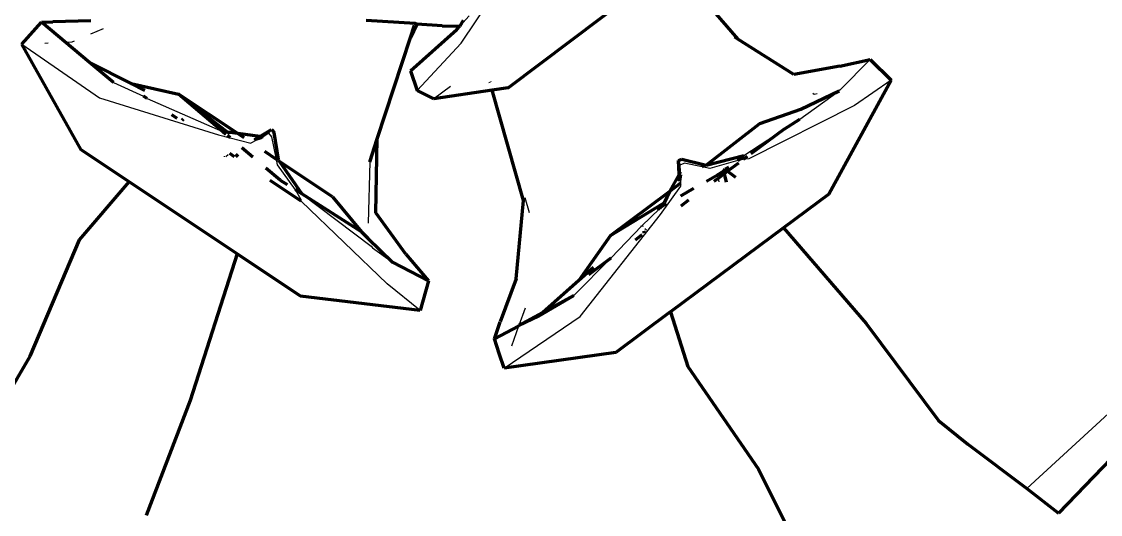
# Model space of a CAD drawing. Header units: millimetres. Extents: x 4307 to 31003, y 2809 to 20009.
# Drawn here: x 11007.7 to 11058.8, y 12855 to 12878.4 of the extents above; entities that cross this region are included whole.
import ezdxf

# ---------------------------------------------------------------- set-up
doc = ezdxf.new("R2010")
doc.units = ezdxf.units.MM
doc.layers.add('ProfileEdges', color=7, linetype='Continuous')

msp = doc.modelspace()

# ---------------------------------------------------------------- linework, layer by layer
for p, q in [((11038.354, 12881.365), (11041.502, 12877.665)), ((11028.521, 12877.389), (11030.829, 12880.823)), ((11028.466, 12878.19), (11028.901, 12878.675)), ((11011.565, 12878.062), (11010.963, 12877.808)), ((11026.355, 12878.322), (11026.314, 12878.242)), ((11027.5, 12878.257), (11027.62, 12878.204)), ((11010.188, 12877.482), (11010.068, 12877.431)), ((11007.697, 12877.339), (11011.38, 12874.788)), ((11008.955, 12877.386), (11008.798, 12877.379)), ((11010.068, 12877.431), (11009.89, 12877.424)), ((11028.521, 12877.389), (11026.445, 12875.15)), ((11047.913, 12876.614), (11046.495, 12875.175)), ((11012.055, 12875.516), (11013.471, 12874.879)), ((11048.908, 12875.626), (11047.174, 12874.436)), ((11028.023, 12875.334), (11027.229, 12874.754)), ((11044.576, 12873.79), (11046.446, 12875.126)), ((11045.192, 12875.012), (11045.258, 12874.97)), ((11045.258, 12874.97), (11045.405, 12874.994)), ((11046.464, 12875.17), (11046.446, 12875.126)), ((11046.464, 12875.17), (11046.495, 12875.175)), ((11011.38, 12874.788), (11017.018, 12873.036)), ((11013.651, 12874.759), (11017.217, 12873.194)), ((11047.174, 12874.436), (11042.163, 12871.909)), ((11017.018, 12873.036), (11017.582, 12872.893)), ((11017.582, 12872.893), (11018.554, 12872.647)), ((11019.026, 12872.906), (11018.554, 12872.647)), ((11019.408, 12873.114), (11019.138, 12872.943)), ((11019.408, 12873.114), (11019.538, 12873.288)), ((11019.555, 12872.954), (11019.408, 12873.114)), ((11019.775, 12871.877), (11019.555, 12872.954)), ((11041.932, 12872.062), (11043.838, 12873.311)), ((11017.31, 12871.993), (11017.312, 12872.025)), ((11017.379, 12872.01), (11017.489, 12872.114)), ((11019.826, 12871.626), (11019.775, 12871.877)), ((11038.825, 12871.832), (11038.912, 12871.624)), ((11041.637, 12871.831), (11040.316, 12871.452)), ((11041.902, 12871.87), (11041.637, 12871.831)), ((11042.163, 12871.909), (11041.902, 12871.87)), ((11020.676, 12870.429), (11019.826, 12871.626)), ((11024.192, 12871.764), (11024.125, 12868.861)), ((11038.912, 12871.624), (11039.105, 12871.706)), ((11038.921, 12871.28), (11038.912, 12871.624)), ((11039.959, 12871.527), (11039.105, 12871.706)), ((11040.316, 12871.452), (11039.959, 12871.527)), ((11038.925, 12871.156), (11038.921, 12871.28)), ((11038.935, 12870.76), (11038.925, 12871.156)), ((11040.72, 12870.991), (11040.68, 12871.149)), ((11040.765, 12870.814), (11040.72, 12870.991)), ((11020.941, 12869.957), (11020.676, 12870.429)), ((11037.978, 12869.26), (11038.94, 12870.605)), ((11038.94, 12870.605), (11038.935, 12870.76)), ((11020.94, 12869.896), (11020.941, 12869.957)), ((11025.028, 12865.977), (11020.94, 12869.896)), ((11020.97, 12870.243), (11024.266, 12867.763)), ((11031.544, 12870.07), (11031.745, 12869.358)), ((11034.175, 12864.43), (11037.978, 12869.26)), ((11037.086, 12868.734), (11037.934, 12869.536)), ((11035.625, 12867.2), (11037.086, 12868.734)), ((11037.306, 12868.524), (11037.238, 12868.582)), ((11024.11, 12868.213), (11024.109, 12868.15)), ((11024.266, 12867.763), (11024.318, 12867.689)), ((11024.318, 12867.689), (11025.281, 12866.999)), ((11033.865, 12865.419), (11035.625, 12867.2)), ((11026.586, 12864.707), (11025.028, 12865.977)), ((11031.562, 12864.822), (11031.266, 12864.01)), ((11030.562, 12861.987), (11034.175, 12864.43)), ((11039.267, 12862.056), (11038.422, 12864.629)), ((11031.249, 12863.964), (11030.909, 12863.028)), ((11055.341, 12856.275), (11060.687, 12861.195)), ((11051.148, 12859.501), (11055.341, 12856.275))]:
    msp.add_line(p, q)
at = {"layer": 'ProfileEdges', "lineweight": 211}
for p, q in [((11038.354, 12881.365), (11041.642, 12877.577)), ((11030.762, 12875.266), (11036.746, 12879.783)), ((11007.697, 12877.339), (11008.63, 12878.388)), ((11008.63, 12878.388), (11009.171, 12878.395)), ((11010.91, 12876.476), (11008.63, 12878.388)), ((11010.975, 12878.444), (11009.171, 12878.395)), ((11026.355, 12878.322), (11024.022, 12878.455)), ((11026.433, 12878.287), (11026.12, 12877.65)), ((11026.12, 12877.65), (11026.314, 12878.242)), ((11026.132, 12876.078), (11028.326, 12878.035)), ((11026.433, 12878.287), (11026.355, 12878.322)), ((11026.447, 12878.317), (11026.433, 12878.287)), ((11027.62, 12878.204), (11026.433, 12878.287)), ((11027.62, 12878.204), (11028.466, 12878.19)), ((11028.326, 12878.035), (11028.466, 12878.19)), ((11028.627, 12878.457), (11028.466, 12878.19)), ((11024.539, 12872.849), (11026.12, 12877.65)), ((11041.642, 12877.577), (11041.502, 12877.665)), ((11044.3, 12875.907), (11041.642, 12877.577)), ((11010.514, 12872.332), (11007.697, 12877.339)), ((11012.055, 12875.516), (11010.91, 12876.476)), ((11012.883, 12875.473), (11010.91, 12876.476)), ((11046.475, 12876.303), (11047.913, 12876.614)), ((11047.913, 12876.614), (11048.908, 12875.626)), ((11026.132, 12876.078), (11026.445, 12875.15)), ((11046.475, 12876.303), (11044.3, 12875.907)), ((11012.883, 12875.473), (11015.122, 12874.973)), ((11013.535, 12875.142), (11012.883, 12875.473)), ((11029.902, 12875.521), (11029.894, 12875.551)), ((11048.908, 12875.626), (11045.951, 12870.228)), ((11017.937, 12873.1), (11015.122, 12874.973)), ((11017.217, 12873.194), (11015.122, 12874.973)), ((11015.122, 12874.973), (11017.456, 12873.163)), ((11027.229, 12874.754), (11026.445, 12875.15)), ((11030.005, 12875.156), (11027.229, 12874.754)), ((11030.762, 12875.266), (11030.005, 12875.156)), ((11031.478, 12869.928), (11030.005, 12875.156)), ((11044.631, 12874.254), (11046.446, 12875.126)), ((11013.651, 12874.759), (11013.471, 12874.879)), ((11015.065, 12873.816), (11014.812, 12873.984)), ((11042.693, 12873.576), (11044.631, 12874.254)), ((11015.345, 12873.783), (11015.282, 12873.729)), ((11040.135, 12871.606), (11042.693, 12873.576)), ((11043.838, 12873.311), (11044.576, 12873.79)), ((11017.38, 12873.064), (11017.217, 12873.194)), ((11017.456, 12873.163), (11017.217, 12873.194)), ((11017.582, 12872.893), (11017.447, 12873.008)), ((11017.456, 12873.163), (11017.539, 12873.099)), ((11017.937, 12873.1), (11017.456, 12873.163)), ((11018.24, 12872.898), (11017.937, 12873.1)), ((11018.989, 12872.962), (11017.937, 12873.1)), ((11018.725, 12872.805), (11018.989, 12872.962)), ((11019.026, 12872.906), (11018.725, 12872.805)), ((11018.989, 12872.962), (11019.538, 12873.288)), ((11019.103, 12872.948), (11018.989, 12872.962)), ((11019.103, 12872.948), (11019.026, 12872.906)), ((11019.138, 12872.943), (11019.103, 12872.948)), ((11019.538, 12873.288), (11019.656, 12873.147)), ((11019.869, 12871.871), (11019.656, 12873.147)), ((11024.192, 12871.764), (11024.539, 12872.849)), ((11024.482, 12869.349), (11024.539, 12872.849)), ((11043.838, 12873.311), (11042.259, 12872.136)), ((11012.786, 12870.816), (11010.514, 12872.332)), ((11018.658, 12871.984), (11018.126, 12872.433)), ((11017.784, 12872.002), (11017.561, 12872.15)), ((11017.937, 12872.108), (11017.826, 12872.001)), ((11019.775, 12871.877), (11019.223, 12872.244)), ((11019.86, 12871.82), (11019.775, 12871.877)), ((11019.869, 12871.871), (11019.86, 12871.82)), ((11019.86, 12871.82), (11019.919, 12871.781)), ((11038.825, 12871.832), (11038.991, 12871.892)), ((11038.864, 12871.18), (11038.825, 12871.832)), ((11038.991, 12871.892), (11040.082, 12871.619)), ((11040.135, 12871.606), (11041.932, 12872.062)), ((11041.637, 12871.831), (11041.932, 12872.062)), ((11042.088, 12872.009), (11041.902, 12871.87)), ((11019.941, 12870.898), (11019.272, 12871.464)), ((11022.435, 12870.107), (11019.919, 12871.781)), ((11019.919, 12871.781), (11020.97, 12870.243)), ((11039.959, 12871.527), (11040.082, 12871.619)), ((11040.082, 12871.619), (11040.135, 12871.606)), ((11040.68, 12871.149), (11040.971, 12871.315)), ((11040.971, 12871.315), (11041.042, 12871.408)), ((11040.971, 12871.315), (11040.998, 12871.198)), ((11041.159, 12871.317), (11040.998, 12871.198)), ((11041.042, 12871.408), (11041.221, 12871.508)), ((11041.042, 12871.408), (11041.159, 12871.317)), ((11041.674, 12871.701), (11041.159, 12871.317)), ((11041.159, 12871.317), (11041.527, 12871.034)), ((11010.429, 12868.06), (11012.786, 12870.816)), ((11017.904, 12867.399), (11012.786, 12870.816)), ((11020.94, 12869.896), (11019.475, 12870.873)), ((11019.941, 12870.898), (11020.277, 12870.683)), ((11038.864, 12871.18), (11038.4, 12870.359)), ((11038.921, 12871.28), (11038.864, 12871.18)), ((11038.884, 12870.849), (11038.864, 12871.18)), ((11038.925, 12871.156), (11038.884, 12870.849)), ((11040.151, 12870.846), (11040.68, 12871.149)), ((11040.72, 12870.991), (11040.501, 12870.828)), ((11040.998, 12871.198), (11040.72, 12870.991)), ((11040.998, 12871.198), (11041.091, 12870.797)), ((11020.97, 12870.243), (11020.676, 12870.429)), ((11035.607, 12868.266), (11038.4, 12870.359)), ((11038.4, 12870.359), (11038.15, 12869.822)), ((11038.4, 12870.359), (11038.935, 12870.76)), ((11038.937, 12870.152), (11039.56, 12870.508)), ((11023.804, 12868.45), (11020.97, 12870.243)), ((11022.435, 12870.107), (11023.804, 12868.45)), ((11031.137, 12866.212), (11031.478, 12869.928)), ((11035.607, 12868.266), (11038.068, 12869.772)), ((11038.068, 12869.772), (11037.995, 12869.617)), ((11038.068, 12869.772), (11038.15, 12869.822)), ((11039.305, 12869.938), (11038.935, 12869.662)), ((11045.951, 12870.228), (11043.814, 12868.639)), ((11025.911, 12867.382), (11024.482, 12869.349)), ((11037.934, 12869.536), (11037.815, 12869.515)), ((11037.995, 12869.617), (11037.934, 12869.536)), ((11038.254, 12869.763), (11037.995, 12869.617)), ((11023.804, 12868.45), (11024.109, 12868.15)), ((11035.607, 12868.266), (11034.106, 12866.134)), ((11037.098, 12868.296), (11036.776, 12868.056)), ((11037.086, 12868.734), (11037.1, 12868.692)), ((11037.165, 12868.498), (11037.196, 12868.403)), ((11043.814, 12868.639), (11038.445, 12864.646)), ((11043.814, 12868.639), (11047.724, 12864.105)), ((11008.104, 12862.552), (11010.429, 12868.06)), ((11024.109, 12868.15), (11025.281, 12866.999)), ((11017.904, 12867.399), (11015.68, 12860.451)), ((11020.917, 12865.388), (11017.904, 12867.399)), ((11025.911, 12867.382), (11026.978, 12866.122)), ((11026.978, 12866.122), (11025.281, 12866.999)), ((11034.797, 12866.745), (11034.106, 12866.134)), ((11035.625, 12867.2), (11034.559, 12866.407)), ((11031.137, 12866.212), (11030.374, 12864.183)), ((11026.978, 12866.122), (11026.586, 12864.707)), ((11034.106, 12866.134), (11032.399, 12864.624)), ((11026.586, 12864.707), (11020.917, 12865.388)), ((11032.2, 12864.449), (11033.865, 12865.419)), ((11033.865, 12865.419), (11032.399, 12864.624)), ((11030.101, 12863.378), (11030.374, 12864.183)), ((11032.399, 12864.624), (11031.266, 12864.01)), ((11032.2, 12864.449), (11031.266, 12864.01)), ((11032.399, 12864.624), (11032.2, 12864.449)), ((11038.422, 12864.629), (11035.86, 12862.724)), ((11038.445, 12864.646), (11038.422, 12864.629)), ((11038.445, 12864.646), (11039.267, 12862.056)), ((11031.249, 12863.964), (11030.101, 12863.378)), ((11031.266, 12864.01), (11031.249, 12863.964)), ((11047.724, 12864.105), (11051.148, 12859.501)), ((11030.329, 12862.675), (11030.101, 12863.378)), ((11030.562, 12861.987), (11030.329, 12862.675)), ((11035.86, 12862.724), (11030.562, 12861.987)), ((11005.47, 12858.052), (11008.104, 12862.552)), ((11039.267, 12862.056), (11042.626, 12857.19)), ((11015.68, 12860.451), (11013.589, 12854.991)), ((11061.83, 12860.284), (11056.844, 12855.105)), ((11051.148, 12859.501), (11052.54, 12858.374)), ((11052.54, 12858.374), (11055.341, 12856.275)), ((11045.005, 12852.414), (11042.626, 12857.19)), ((11055.341, 12856.275), (11056.844, 12855.105))]:
    msp.add_line(p, q, dxfattribs=at)

doc.saveas('drawing.dxf')
